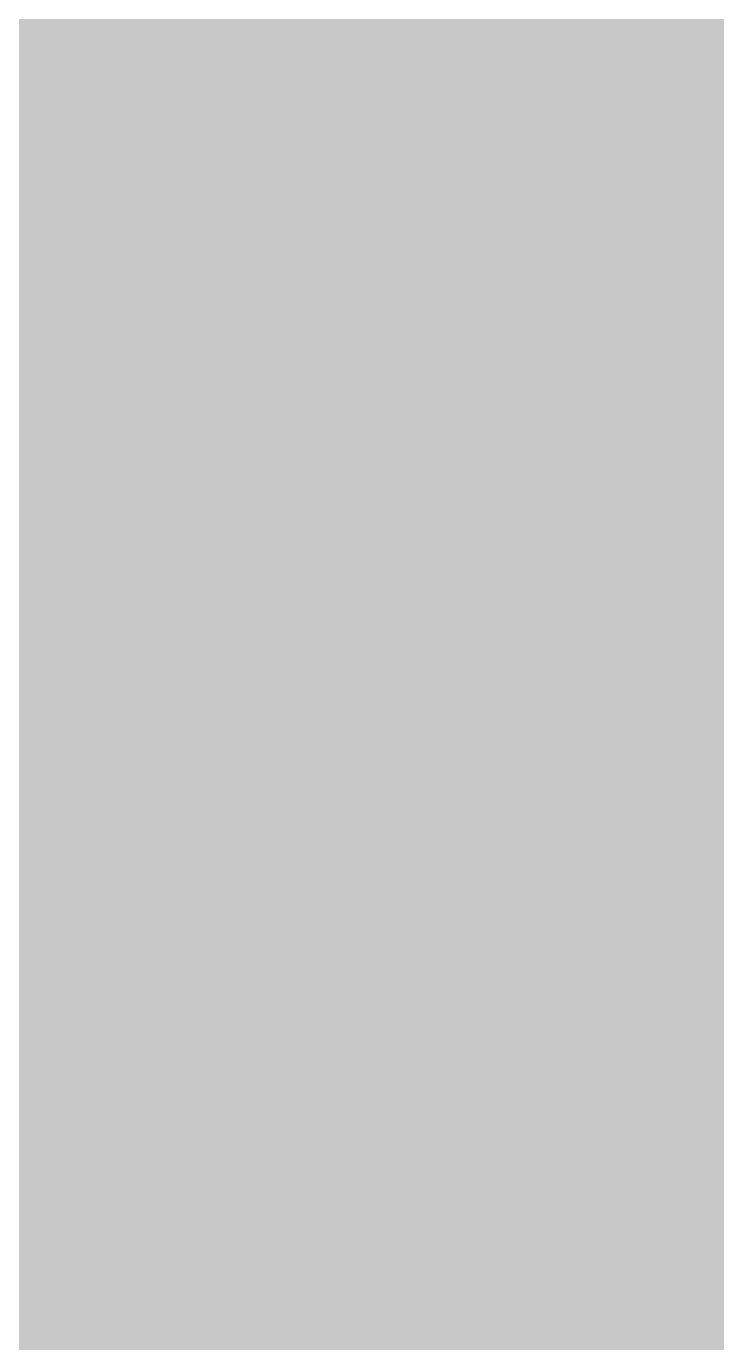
# Model space of a CAD drawing. Extents: x 0 to 756, y -25 to 420.
# Drawn here: x 328.7 to 332.79, y 297.9 to 305.7 of the extents above; entities that cross this region are included whole.
import ezdxf

# ---------------------------------------------------------------- set-up
doc = ezdxf.new("R2010")
doc.units = 0
doc.layers.get('0').update_dxf_attribs({"lineweight": 25})
doc.layers.add('0-Shading', color=7, linetype='Continuous', lineweight=25)

# ---------------------------------------------------------------- blocks, each defined once
blk = doc.blocks.new('Shading-A0T78ONBOY', base_point=(329.6628, 313.8124))
at = {"layer": '0-Shading', "color": 7, "true_color": 0xffffff}
for points in [[(324.5194, 297.0729), (329.6187, 297.0729), (324.6015, 310.8053)], [(324.5794, 297.1329), (329.6241, 297.1329), (329.1324, 310.738)], [(329.6187, 297.0729), (324.6015, 310.8053), (329.6548, 310.8053)], [(329.6241, 297.1329), (329.1324, 310.738), (329.6599, 310.738)], [(324.563, 304.4137), (328.7083, 306.2291), (324.5739, 306.2291)], [(324.563, 304.4137), (328.7035, 304.4137), (328.7083, 306.2291)], [(328.7007, 305.3599), (338.6205, 305.3599), (328.7027, 306.1174)], [(338.6205, 305.3599), (328.7027, 306.1174), (339.8979, 306.1174)], [(328.706, 305.3638), (338.9114, 305.3638), (328.7079, 306.1122)], [(338.9114, 305.3638), (328.7079, 306.1122), (337.6425, 306.1122)], [(329.6241, 297.1329), (346.296, 297.1329), (329.6476, 306.067)], [(329.6253, 299.5903), (348.5567, 299.5903), (329.6424, 306.0631)], [(348.5567, 299.5903), (337.6473, 306.0631), (329.6424, 306.0631)], [(341.7575, 299.5685), (337.5837, 306.067), (329.6476, 306.067)], [(328.6788, 297.033), (333.3067, 297.033), (340.4812, 305.3599)], [(328.6844, 297.1729), (333.5115, 297.1729), (328.706, 305.3638)], [(328.6852, 299.4678), (338.6205, 305.3599), (328.7007, 305.3599)], [(332.1299, 299.4678), (328.6852, 299.4678), (340.4812, 305.3599)], [(328.6852, 299.4678), (340.4812, 305.3599), (338.6205, 305.3599)], [(329.2328, 304.4659), (338.9114, 305.3638), (328.706, 305.3638)], [(340.4339, 304.4659), (329.2328, 304.4659), (338.9114, 305.3638)], [(333.5115, 297.1729), (340.4339, 304.4659), (329.2328, 304.4659)], [(329.6187, 297.0729), (346.1672, 297.0729), (329.6253, 299.5903)], [(346.1672, 297.0729), (329.6253, 299.5903), (348.5567, 299.5903)], [(328.6788, 297.033), (332.1299, 299.4678), (328.6852, 299.4678)]]:
    blk.add_solid(points, dxfattribs=at)

msp = doc.modelspace()

# ---------------------------------------------------------------- block references
msp.add_blockref('Shading-A0T78ONBOY', (329.6628, 313.8124))

doc.saveas('drawing.dxf')
